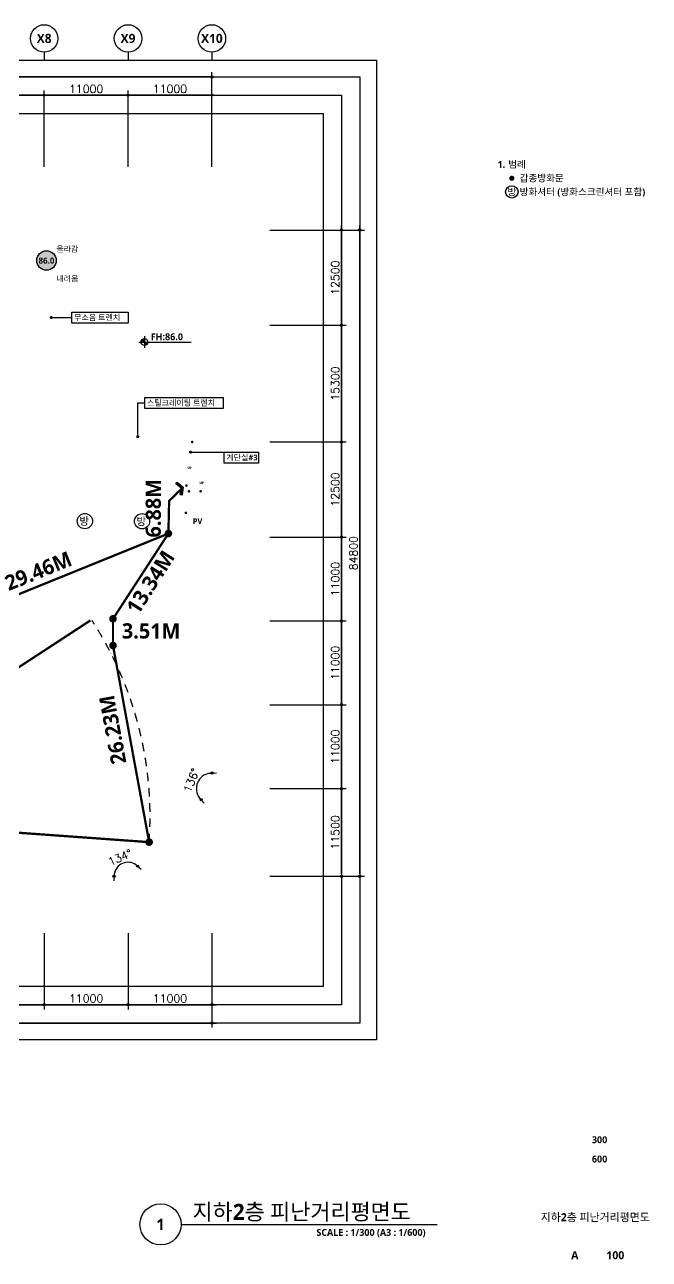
# Model space of a CAD drawing. Header units: millimetres. Extents: x 7833 to 190005487, y 7641 to 455456909.
# Drawn here: x 157827 to 239756, y 7641 to 169666 of the extents above; entities that cross this region are included whole.
import ezdxf
from ezdxf.enums import TextEntityAlignment as Align

# ---------------------------------------------------------------- set-up
doc = ezdxf.new("R2010")
doc.units = ezdxf.units.MM
doc.header["$LTSCALE"] = 200
doc.header["$MEASUREMENT"] = 0
doc.header["$PDSIZE"] = -10
doc.linetypes.add('HID', pattern=[2, 1.1, -0.9])
doc.layers.get('0').update_dxf_attribs({"linetype": 'CONTINUOUS'})
doc.layers.get('Defpoints').update_dxf_attribs({"color": 153, "linetype": 'CONTINUOUS'})
for name, color, linetype in [('A-ANNO-TEXT2', 3, 'CONTINUOUS'), ('A-ANNO-TITL', 7, 'CONTINUOUS'), ('AA-XXXX-TXT1', 2, 'CONTINUOUS'), ('DIM', 1, 'CONTINUOUS'), ('X-SEC-종$0$A-ST-AXIS-BUB', 7, 'CONTINUOUS'), ('도로레벨', 5, 'CONTINUOUS'), ('피난거리 계단 50', 130, 'HID'), ('피난거리 저면 100', 10, 'HID')]:
    doc.layers.add(name, color=color, linetype=linetype)
doc.layers.add('A-XXXX-SYMB', color=7, linetype='CONTINUOUS', lineweight=25)
doc.layers.add('Defpoint', color=161, linetype='CONTINUOUS', plot=False)
doc.styles.add('SH_대대리576', font='')
doc.styles.get("Standard").update_dxf_attribs({"font": 'SIMPLEX.shx'})
doc.styles.get('SH_대대리576').set_extended_font_data('NanumGothic', bold=True)
doc.dimstyles.new('SHP 600', dxfattribs={"dimscale": 300, "dimtxt": 3.5, "dimasz": 1, "dimexe": 2, "dimexo": 2, "dimgap": 1, "dimtad": 1, "dimdec": 0, "dimzin": 0, "dimdsep": 46, "dimtxsty": 'Standard', "dimblk": 'DIMDOT', "dimcen": 0.09, "dimclrt": 3, "dimadec": 0, "dimazin": 1, "dimtfac": 1, "dimtdec": 0, "dimtix": 1, "dimtmove": 2, "dimatfit": 0, "dimldrblk": 'DIMDOT', "dimfxl": 1, "dimtolj": 1, "dimtzin": 0, "dimarcsym": 0})

# ---------------------------------------------------------------- blocks, each defined once
blk = doc.blocks.new('DIMDOT')
at = {"color": 0}
blk.add_line((-2, 0), (2, 0), dxfattribs=at)
for radius in [0.5, 0.25]:
    blk.add_circle((0, 0), radius, dxfattribs=at)
blk = doc.blocks.new('*D1909')
at = {"color": 0, "lineweight": -2}
for p, q in [((67782, 151016), (67782, 163416)), ((182082, 162816), (68082, 162816)), ((182382, 151016), (182382, 163416))]:
    blk.add_line(p, q, dxfattribs=at)
at = {"layer": 'Defpoints', "color": 0}
for p in [(67782, 162816), (67782, 150416), (182382, 150416)]:
    blk.add_point(p, dxfattribs=at)
at = {"color": 0, "linetype": 'ByBlock', "lineweight": -2, "xscale": 300, "yscale": 300, "zscale": 300, "rotation": 180}
blk.add_blockref('DIMDOT', (67782, 162816), dxfattribs=at)
at = {"color": 0, "linetype": 'ByBlock', "lineweight": -2, "xscale": 300, "yscale": 300, "zscale": 300}
blk.add_blockref('DIMDOT', (182382, 162816), dxfattribs=at)
at = {"color": 3, "insert": (125082, 163642), "char_height": 1050, "attachment_point": 5}
blk.add_mtext('\\A1;114600', dxfattribs=at)
blk = doc.blocks.new('*D1916')
at = {"color": 0, "lineweight": -2}
for p, q in [((149382, 151016), (149382, 161016)), ((160082, 160416), (149682, 160416)), ((160382, 151016), (160382, 161016))]:
    blk.add_line(p, q, dxfattribs=at)
at = {"layer": 'Defpoints', "color": 0}
for p in [(149382, 160416), (149382, 150416), (160382, 150416)]:
    blk.add_point(p, dxfattribs=at)
at = {"color": 0, "linetype": 'ByBlock', "lineweight": -2, "xscale": 300, "yscale": 300, "zscale": 300, "rotation": 180}
blk.add_blockref('DIMDOT', (149382, 160416), dxfattribs=at)
at = {"color": 0, "linetype": 'ByBlock', "lineweight": -2, "xscale": 300, "yscale": 300, "zscale": 300}
blk.add_blockref('DIMDOT', (160382, 160416), dxfattribs=at)
at = {"color": 3, "insert": (154882, 161242), "char_height": 1050, "attachment_point": 5}
blk.add_mtext('\\A1;11000', dxfattribs=at)
blk = doc.blocks.new('*D1917')
at = {"color": 0, "lineweight": -2}
for p, q in [((160382, 151016), (160382, 161016)), ((171082, 160416), (160682, 160416)), ((171382, 151016), (171382, 161016))]:
    blk.add_line(p, q, dxfattribs=at)
at = {"layer": 'Defpoints', "color": 0}
for p in [(160382, 160416), (160382, 150416), (171382, 150416)]:
    blk.add_point(p, dxfattribs=at)
at = {"color": 0, "linetype": 'ByBlock', "lineweight": -2, "xscale": 300, "yscale": 300, "zscale": 300, "rotation": 180}
blk.add_blockref('DIMDOT', (160382, 160416), dxfattribs=at)
at = {"color": 0, "linetype": 'ByBlock', "lineweight": -2, "xscale": 300, "yscale": 300, "zscale": 300}
blk.add_blockref('DIMDOT', (171382, 160416), dxfattribs=at)
at = {"color": 3, "insert": (165882, 161242), "char_height": 1050, "attachment_point": 5}
blk.add_mtext('\\A1;11000', dxfattribs=at)
blk = doc.blocks.new('*D1918')
at = {"color": 0, "lineweight": -2}
for p, q in [((171382, 151016), (171382, 161016)), ((182082, 160416), (171682, 160416)), ((182382, 151016), (182382, 161016))]:
    blk.add_line(p, q, dxfattribs=at)
at = {"layer": 'Defpoints', "color": 0}
for p in [(171382, 160416), (171382, 150416), (182382, 150416)]:
    blk.add_point(p, dxfattribs=at)
at = {"color": 0, "linetype": 'ByBlock', "lineweight": -2, "xscale": 300, "yscale": 300, "zscale": 300, "rotation": 180}
blk.add_blockref('DIMDOT', (171382, 160416), dxfattribs=at)
at = {"color": 0, "linetype": 'ByBlock', "lineweight": -2, "xscale": 300, "yscale": 300, "zscale": 300}
blk.add_blockref('DIMDOT', (182382, 160416), dxfattribs=at)
at = {"color": 3, "insert": (176882, 161242), "char_height": 1050, "attachment_point": 5}
blk.add_mtext('\\A1;11000', dxfattribs=at)
blk = doc.blocks.new('X-SEC-종$0$A-ST-AXIS-BUB-1')
at = {"layer": 'X-SEC-종$0$A-ST-AXIS-BUB'}
blk.add_line((0, 350), (0, 0), dxfattribs=at)
blk.add_circle((0, 950), 600, dxfattribs=at)
blk = doc.blocks.new('A$C2E1A0DD2')
at = {"layer": 'A-XXXX-SYMB'}
h = blk.add_hatch(color=256, dxfattribs=at)
h.paths.add_polyline_path([(750, 1200, 0.4142136), (300, 750), (750, 750)])
h.paths.add_polyline_path([(1200, 750), (750, 750), (750, 300, 0.4142136)])
for p, q in [((0, 750), (1500, 750)), ((750, 1500), (750, 0))]:
    blk.add_line(p, q, dxfattribs=at)
blk.add_circle((750, 750), 450, dxfattribs=at)
blk = doc.blocks.new('A$C19A65A13')
at = {"layer": 'A-XXXX-SYMB'}
blk.add_line((1500, 750), (6891, 750), dxfattribs=at)
blk.add_blockref('A$C2E1A0DD2', (0, 0), dxfattribs=at)
blk = doc.blocks.new('*D1931')
at = {"color": 0, "lineweight": -2}
for p, q in [((189982, 142716), (199982, 142716)), ((199382, 130516), (199382, 142416)), ((189982, 130216), (199982, 130216))]:
    blk.add_line(p, q, dxfattribs=at)
at = {"layer": 'Defpoints', "color": 0}
for p in [(189382, 142716), (199382, 142716), (189382, 130216)]:
    blk.add_point(p, dxfattribs=at)
at = {"color": 0, "linetype": 'ByBlock', "lineweight": -2, "xscale": 300, "yscale": 300, "zscale": 300}
for p, rotation in [((199382, 142716), 90), ((199382, 130216), 270)]:
    blk.add_blockref('DIMDOT', p, dxfattribs=dict(at, rotation=rotation))
at = {"color": 3, "insert": (198556, 136466), "char_height": 1050, "attachment_point": 5, "rotation": 90}
blk.add_mtext('\\A1;12500', dxfattribs=at)
blk = doc.blocks.new('*D1932')
at = {"color": 0, "lineweight": -2}
for p, q in [((189982, 130216), (199982, 130216)), ((199382, 115216), (199382, 129916)), ((189982, 114916), (199982, 114916))]:
    blk.add_line(p, q, dxfattribs=at)
at = {"layer": 'Defpoints', "color": 0}
for p in [(189382, 130216), (199382, 130216), (189382, 114916)]:
    blk.add_point(p, dxfattribs=at)
at = {"color": 0, "linetype": 'ByBlock', "lineweight": -2, "xscale": 300, "yscale": 300, "zscale": 300}
for p, rotation in [((199382, 130216), 90), ((199382, 114916), 270)]:
    blk.add_blockref('DIMDOT', p, dxfattribs=dict(at, rotation=rotation))
at = {"color": 3, "insert": (198556, 122566), "char_height": 1050, "attachment_point": 5, "rotation": 90}
blk.add_mtext('\\A1;15300', dxfattribs=at)
blk = doc.blocks.new('*D1933')
at = {"color": 0, "lineweight": -2}
for p, q in [((189982, 114916), (199982, 114916)), ((199382, 102716), (199382, 114616)), ((189982, 102416), (199982, 102416))]:
    blk.add_line(p, q, dxfattribs=at)
at = {"layer": 'Defpoints', "color": 0}
for p in [(189382, 114916), (199382, 114916), (189382, 102416)]:
    blk.add_point(p, dxfattribs=at)
at = {"color": 0, "linetype": 'ByBlock', "lineweight": -2, "xscale": 300, "yscale": 300, "zscale": 300}
for p, rotation in [((199382, 114916), 90), ((199382, 102416), 270)]:
    blk.add_blockref('DIMDOT', p, dxfattribs=dict(at, rotation=rotation))
at = {"color": 3, "insert": (198556, 108666), "char_height": 1050, "attachment_point": 5, "rotation": 90}
blk.add_mtext('\\A1;12500', dxfattribs=at)
blk = doc.blocks.new('*D1934')
at = {"color": 0, "lineweight": -2}
for p, q in [((189982, 102416), (199982, 102416)), ((199382, 91716), (199382, 102116)), ((189982, 91416), (199982, 91416))]:
    blk.add_line(p, q, dxfattribs=at)
at = {"layer": 'Defpoints', "color": 0}
for p in [(189382, 102416), (199382, 102416), (189382, 91416)]:
    blk.add_point(p, dxfattribs=at)
at = {"color": 0, "linetype": 'ByBlock', "lineweight": -2, "xscale": 300, "yscale": 300, "zscale": 300}
for p, rotation in [((199382, 102416), 90), ((199382, 91416), 270)]:
    blk.add_blockref('DIMDOT', p, dxfattribs=dict(at, rotation=rotation))
at = {"color": 3, "insert": (198556, 96916), "char_height": 1050, "attachment_point": 5, "rotation": 90}
blk.add_mtext('\\A1;11000', dxfattribs=at)
blk = doc.blocks.new('*D1935')
at = {"color": 0, "lineweight": -2}
for p, q in [((189982, 91416), (199982, 91416)), ((199382, 80716), (199382, 91116)), ((189982, 80416), (199982, 80416))]:
    blk.add_line(p, q, dxfattribs=at)
at = {"layer": 'Defpoints', "color": 0}
for p in [(189382, 91416), (199382, 91416), (189382, 80416)]:
    blk.add_point(p, dxfattribs=at)
at = {"color": 0, "linetype": 'ByBlock', "lineweight": -2, "xscale": 300, "yscale": 300, "zscale": 300}
for p, rotation in [((199382, 91416), 90), ((199382, 80416), 270)]:
    blk.add_blockref('DIMDOT', p, dxfattribs=dict(at, rotation=rotation))
at = {"color": 3, "insert": (198556, 85916), "char_height": 1050, "attachment_point": 5, "rotation": 90}
blk.add_mtext('\\A1;11000', dxfattribs=at)
blk = doc.blocks.new('*D1936')
at = {"color": 0, "lineweight": -2}
for p, q in [((189982, 80416), (199982, 80416)), ((199382, 69716), (199382, 80116)), ((189982, 69416), (199982, 69416))]:
    blk.add_line(p, q, dxfattribs=at)
at = {"layer": 'Defpoints', "color": 0}
for p in [(189382, 80416), (199382, 80416), (189382, 69416)]:
    blk.add_point(p, dxfattribs=at)
at = {"color": 0, "linetype": 'ByBlock', "lineweight": -2, "xscale": 300, "yscale": 300, "zscale": 300}
for p, rotation in [((199382, 80416), 90), ((199382, 69416), 270)]:
    blk.add_blockref('DIMDOT', p, dxfattribs=dict(at, rotation=rotation))
at = {"color": 3, "insert": (198556, 74916), "char_height": 1050, "attachment_point": 5, "rotation": 90}
blk.add_mtext('\\A1;11000', dxfattribs=at)
blk = doc.blocks.new('*D1937')
at = {"color": 0, "lineweight": -2}
for p, q in [((189982, 69416), (199982, 69416)), ((199382, 58216), (199382, 69116)), ((189982, 57916), (199982, 57916))]:
    blk.add_line(p, q, dxfattribs=at)
at = {"layer": 'Defpoints', "color": 0}
for p in [(189382, 69416), (199382, 69416), (189382, 57916)]:
    blk.add_point(p, dxfattribs=at)
at = {"color": 0, "linetype": 'ByBlock', "lineweight": -2, "xscale": 300, "yscale": 300, "zscale": 300}
for p, rotation in [((199382, 69416), 90), ((199382, 57916), 270)]:
    blk.add_blockref('DIMDOT', p, dxfattribs=dict(at, rotation=rotation))
at = {"color": 3, "insert": (198556, 63666), "char_height": 1050, "attachment_point": 5, "rotation": 90}
blk.add_mtext('\\A1;11500', dxfattribs=at)
blk = doc.blocks.new('*D1938')
at = {"color": 0, "lineweight": -2}
for p, q in [((189982, 142716), (202382, 142716)), ((201782, 58216), (201782, 142416)), ((189982, 57916), (202382, 57916))]:
    blk.add_line(p, q, dxfattribs=at)
at = {"layer": 'Defpoints', "color": 0}
for p in [(189382, 142716), (201782, 142716), (189382, 57916)]:
    blk.add_point(p, dxfattribs=at)
at = {"color": 0, "linetype": 'ByBlock', "lineweight": -2, "xscale": 300, "yscale": 300, "zscale": 300}
for p, rotation in [((201782, 142716), 90), ((201782, 57916), 270)]:
    blk.add_blockref('DIMDOT', p, dxfattribs=dict(at, rotation=rotation))
at = {"color": 3, "insert": (200956, 100316), "char_height": 1050, "attachment_point": 5, "rotation": 90}
blk.add_mtext('\\A1;84800', dxfattribs=at)
blk = doc.blocks.new('*D1951')
at = {"color": 0, "lineweight": -2}
for p, q in [((149382, 50445), (149382, 40445)), ((160382, 50445), (160382, 40445)), ((149682, 41045), (160082, 41045))]:
    blk.add_line(p, q, dxfattribs=at)
at = {"layer": 'Defpoints', "color": 0}
for p in [(149382, 51045), (160382, 51045), (160382, 41045)]:
    blk.add_point(p, dxfattribs=at)
at = {"color": 0, "linetype": 'ByBlock', "lineweight": -2, "xscale": 300, "yscale": 300, "zscale": 300, "rotation": 180}
blk.add_blockref('DIMDOT', (149382, 41045), dxfattribs=at)
at = {"color": 0, "linetype": 'ByBlock', "lineweight": -2, "xscale": 300, "yscale": 300, "zscale": 300}
blk.add_blockref('DIMDOT', (160382, 41045), dxfattribs=at)
at = {"color": 3, "insert": (154882, 41871), "char_height": 1050, "attachment_point": 5}
blk.add_mtext('\\A1;11000', dxfattribs=at)
blk = doc.blocks.new('*D1952')
at = {"color": 0, "lineweight": -2}
for p, q in [((160382, 50445), (160382, 40445)), ((171382, 50445), (171382, 40445)), ((160682, 41045), (171082, 41045))]:
    blk.add_line(p, q, dxfattribs=at)
at = {"layer": 'Defpoints', "color": 0}
for p in [(160382, 51045), (171382, 51045), (171382, 41045)]:
    blk.add_point(p, dxfattribs=at)
at = {"color": 0, "linetype": 'ByBlock', "lineweight": -2, "xscale": 300, "yscale": 300, "zscale": 300, "rotation": 180}
blk.add_blockref('DIMDOT', (160382, 41045), dxfattribs=at)
at = {"color": 0, "linetype": 'ByBlock', "lineweight": -2, "xscale": 300, "yscale": 300, "zscale": 300}
blk.add_blockref('DIMDOT', (171382, 41045), dxfattribs=at)
at = {"color": 3, "insert": (165882, 41871), "char_height": 1050, "attachment_point": 5}
blk.add_mtext('\\A1;11000', dxfattribs=at)
blk = doc.blocks.new('*D1953')
at = {"color": 0, "lineweight": -2}
for p, q in [((171382, 50445), (171382, 40445)), ((182382, 50445), (182382, 40445)), ((171682, 41045), (182082, 41045))]:
    blk.add_line(p, q, dxfattribs=at)
at = {"layer": 'Defpoints', "color": 0}
for p in [(171382, 51045), (182382, 51045), (182382, 41045)]:
    blk.add_point(p, dxfattribs=at)
at = {"color": 0, "linetype": 'ByBlock', "lineweight": -2, "xscale": 300, "yscale": 300, "zscale": 300, "rotation": 180}
blk.add_blockref('DIMDOT', (171382, 41045), dxfattribs=at)
at = {"color": 0, "linetype": 'ByBlock', "lineweight": -2, "xscale": 300, "yscale": 300, "zscale": 300}
blk.add_blockref('DIMDOT', (182382, 41045), dxfattribs=at)
at = {"color": 3, "insert": (176882, 41871), "char_height": 1050, "attachment_point": 5}
blk.add_mtext('\\A1;11000', dxfattribs=at)
blk = doc.blocks.new('*D1954')
at = {"color": 0, "lineweight": -2}
blk.add_arc((171382, 57916), 1829, 55.67995, 170.59308, dxfattribs=at)
at = {"layer": 'Defpoints', "color": 0}
for p in [(182382, 69416), (171355, 59745), (160382, 57916), (171382, 57916), (171382, 57916)]:
    blk.add_point(p, dxfattribs=at)
at = {"color": 0, "linetype": 'ByBlock', "lineweight": -2, "xscale": 300, "yscale": 300, "zscale": 300}
for p, rotation in [((169553, 57916), 265.2965424328981), ((172646, 59238), 320.9764875871198)]:
    blk.add_blockref('DIMDOT', p, dxfattribs=dict(at, rotation=rotation))
at = {"color": 3, "insert": (170327, 60384), "char_height": 1050, "attachment_point": 5, "rotation": 23.13652}
blk.add_mtext('\\A1;134%%d', dxfattribs=at)
blk = doc.blocks.new('*D1955')
at = {"color": 0, "lineweight": -2}
blk.add_arc((182382, 69416), 2037, 98.44788, 217.82515, dxfattribs=at)
at = {"layer": 'Defpoints', "color": 0}
for p in [(182382, 91716), (180931, 70846), (182382, 69416), (182382, 69416), (171382, 57916)]:
    blk.add_point(p, dxfattribs=at)
at = {"color": 0, "linetype": 'ByBlock', "lineweight": -2, "xscale": 300, "yscale": 300, "zscale": 300}
for p, rotation in [((182382, 71453), 4.223939572343798), ((180974, 67945), 312.0490904476741)]:
    blk.add_blockref('DIMDOT', p, dxfattribs=dict(at, rotation=rotation))
at = {"color": 3, "insert": (179699, 70493), "char_height": 1050, "attachment_point": 5, "rotation": 68.13652}
blk.add_mtext('\\A1;136%%d', dxfattribs=at)
blk = doc.blocks.new('*D1956')
at = {"color": 0, "lineweight": -2}
for p, q in [((67782, 50445), (67782, 38045)), ((182382, 50445), (182382, 38045)), ((68082, 38645), (182082, 38645))]:
    blk.add_line(p, q, dxfattribs=at)
at = {"layer": 'Defpoints', "color": 0}
for p in [(67782, 51045), (182382, 51045), (182382, 38645)]:
    blk.add_point(p, dxfattribs=at)
at = {"color": 0, "linetype": 'ByBlock', "lineweight": -2, "xscale": 300, "yscale": 300, "zscale": 300, "rotation": 180}
blk.add_blockref('DIMDOT', (67782, 38645), dxfattribs=at)
at = {"color": 0, "linetype": 'ByBlock', "lineweight": -2, "xscale": 300, "yscale": 300, "zscale": 300}
blk.add_blockref('DIMDOT', (182382, 38645), dxfattribs=at)
at = {"color": 3, "insert": (125082, 39471), "char_height": 1050, "attachment_point": 5}
blk.add_mtext('\\A1;114600', dxfattribs=at)
blk = doc.blocks.new('*U1364')
at = {"layer": 'A-ANNO-TITL'}
blk.add_line((0, 0), (5595, 0), dxfattribs=at)
blk.add_circle((-450, 0), 450, dxfattribs=at)
at = {"layer": 'AA-XXXX-TXT1', "style": 'SH_대대리576'}
blk.add_attdef('DWG.TITLE', (250, 100), '', height=350, dxfattribs=at)
at = {"layer": 'AA-XXXX-TXT1', "color": 7, "style": 'SH_대대리576'}
blk.add_attdef('NO1', text='', height=300, dxfattribs=at).set_placement((-450, 0), align=Align.MIDDLE)
at = {"layer": 'AA-XXXX-TXT1', "style": 'SH_대대리576'}
blk.add_attdef('SCALE', text='', height=150, dxfattribs=at).set_placement((5345, -100), align=Align.TOP_RIGHT)
blk = doc.blocks.new('A$C0C0E3120')
at = {"layer": '피난거리 저면 100', "linetype": 'HID', "ltscale": 1000}
h = blk.add_hatch(color=256, dxfattribs=at)
h.dxf.hatch_style = 1
h.paths.add_polyline_path([(1503, 1231), (0, 372), (213, 0), (1503, 738), (2794, 0), (3007, 372)])
blk.add_lwpolyline([(1503, 1231), (0, 372), (213, 0), (1503, 738), (2794, 0), (3007, 372), (1503, 1231)], dxfattribs=at)

msp = doc.modelspace()

# ---------------------------------------------------------------- hatches: boundary and pattern name
at = {"layer": '도로레벨', "linetype": 'Continuous', "true_color": 0xffffff}
h = msp.add_hatch(color=7, dxfattribs=at)
edge = h.paths.add_edge_path()
edge.add_arc((160681.8, 138716.3), 1279.4, 0, 360)

# ---------------------------------------------------------------- linework, layer by layer
at = {"color": 12}
for points, const_width in [([(221555.4, 149516.2, 1), (221892.9, 149516.2, 1)], 337.5), ([(178959, 109181.2, 1), (179127.8, 109181.2, 1)], 168.8)]:
    msp.add_lwpolyline(points, format="xyb", close=True, dxfattribs=dict(at, const_width=const_width))
at = {"const_width": 200, "elevation": 103000}
for points in [[(161317.1, 131130.2, 1), (161317.1, 131330.2, 1)], [(172652.8, 115507.8, 1), (172652.8, 115707.8, 1)], [(179476.8, 113570.3, 1), (179676.8, 113570.3, 1)]]:
    msp.add_lwpolyline(points, format="xyb", close=True, dxfattribs=at)
at = {"elevation": 103000}
for points in [[(164017.5, 131945.2), (171391.4, 131945.2), (171391.4, 130515.2), (164017.5, 130515.2)], [(173562.8, 120738.7), (183869, 120738.7), (183869, 119308.7), (173562.8, 119308.7)], [(183992.8, 113570.3), (188502.8, 113570.3), (188502.8, 112140.3), (183992.8, 112140.3)]]:
    msp.add_lwpolyline(points, close=True, dxfattribs=at)
for points in [[(161317.1, 131230.2), (164017.5, 131230.2)], [(172652.8, 115607.8), (172652.8, 120023.7)], [(172652.8, 120023.7), (173562.8, 120023.7)], [(179576.8, 113570.3), (183992.8, 113570.3)]]:
    msp.add_lwpolyline(points, dxfattribs=at)
at = {"color": 12, "const_width": 168.8, "elevation": 103000}
for points in [[(179711, 114895.7, 1), (179879.8, 114895.7, 1)], [(179285.1, 108434, 1), (179453.9, 108434, 1)], [(180821.3, 108434, 1), (180990.1, 108434, 1)], [(178874.1, 105608.6, 1), (179042.9, 105608.6, 1)]]:
    msp.add_lwpolyline(points, format="xyb", close=True, dxfattribs=at)
for centre, radius in [((221724.1, 147730.5), 810), ((165722.5, 104523.1, 103000), 1000), ((173217.9, 104498, 103000), 1000)]:
    msp.add_circle(centre, radius)
at = {"layer": 'Defpoint', "elevation": 103000}
for points in [[(203981.8, 36444.9), (32781.8, 36444.9), (32781.8, 165016.3), (203981.8, 165016.3)], [(201781.8, 38644.9), (34981.8, 38644.9), (34981.8, 162816.3), (201781.8, 162816.3)], [(199381.8, 41044.9), (37381.8, 41044.9), (37381.8, 160416.3), (199381.8, 160416.3)], [(196981.8, 43444.9), (39781.8, 43444.9), (39781.8, 158016.3), (196981.8, 158016.3)]]:
    msp.add_lwpolyline(points, close=True, dxfattribs=at)
at = {"layer": 'DIM', "const_width": 500, "elevation": 0}
for points in [[(176425.7, 102886.3, 1), (176925.7, 102886.3, 1)], [(169160.3, 91697.3, 1), (169660.3, 91697.3, 1)], [(173899.9, 62387.1, 1), (174399.9, 62387.1, 1)]]:
    msp.add_lwpolyline(points, format="xyb", close=True, dxfattribs=at)
at = {"layer": 'DIM', "const_width": 500}
msp.add_lwpolyline([(169160.3, 88193.2, 1), (169660.3, 88193.2, 1)], format="xyb", close=True, dxfattribs=at)
at = {"layer": '도로레벨', "color": 7, "linetype": 'Continuous'}
msp.add_circle((160681.8, 138716.3, 103000), 1279.4, dxfattribs=at)
at = {"layer": '피난거리 계단 50', "linetype": 'HID', "ltscale": 5, "const_width": 300, "elevation": 0}
for points in [[(127121.8, 65776.3), (166456.8, 91491.3)], [(127121.8, 65776.3), (174149.9, 62387.1)]]:
    msp.add_lwpolyline(points, dxfattribs=at)
at = {"layer": '피난거리 저면 100', "linetype": 'HID', "ltscale": 5, "const_width": 300, "elevation": 0}
for points in [[(174149.9, 62387.1), (169410.3, 88191.3), (169410.3, 91697.3), (176675.7, 102886.3), (176771.8, 107178.9), (178631.8, 108981.3)], [(176675.7, 102886.3), (149381.8, 91816.3)]]:
    msp.add_lwpolyline(points, dxfattribs=at)
at = {"layer": '피난거리 저면 100', "linetype": 'HID', "ltscale": 5}
msp.add_arc((127121.8, 65776.3, 0), 47150, 355.877912, 33.051118, dxfattribs=at)

# ---------------------------------------------------------------- block references
msp.add_blockref('A$C19A65A13', (172782, 127270.3, 103000))
ref = msp.add_blockref('*U1364', (178344, 12220.4), dxfattribs=dict(xscale=6, yscale=6, zscale=6))
ref.add_attrib('SCALE', 'SCALE : 1/300 (A3 : 1/600)', dxfattribs={"layer": 'A-ANNO-TITL', "height": 900, "style": 'SH_대대리576'}).set_placement((210411.8, 11620.4), align=Align.TOP_RIGHT)
ref.add_attrib('DWG.TITLE', '지하2층 피난거리평면도', (179844, 12820.4), dxfattribs={"layer": 'A-ANNO-TITL', "height": 2100, "style": 'SH_대대리576'})
ref.add_attrib('NO1', '1', dxfattribs={"layer": 'A-ANNO-TITL', "color": 7, "height": 1500, "style": 'SH_대대리576'}).set_placement((175644, 12220.4), align=Align.MIDDLE)
at = {"layer": 'X-SEC-종$0$A-ST-AXIS-BUB', "xscale": 3, "yscale": 3, "zscale": 3}
for p in [(160381.8, 165016.3, 103000), (171381.8, 165016.3, 103000), (182381.8, 165016.3, 103000)]:
    msp.add_blockref('X-SEC-종$0$A-ST-AXIS-BUB-1', p, dxfattribs=at)
at = {"layer": '피난거리 저면 100', "xscale": -0.5999999999999996, "yscale": 0.6000000000000001, "zscale": 0.6, "rotation": 291.4087665026294}
msp.add_blockref('A$C0C0E3120', (178273.3, 107856.9), dxfattribs=at)

# ---------------------------------------------------------------- texts
at = {"color": 1, "style": 'SH_대대리576'}
msp.add_text('FH:86.0', height=900, dxfattribs=at).set_placement((174363.4, 128711.3, 103000), align=Align.MIDDLE_LEFT)
at = {"layer": 'A-ANNO-TEXT2', "style": 'SH_대대리576'}
for s, height, p in [('올라감', 750, (161971.9, 139853.2, 103000)), ('내려옴', 750, (161971.9, 135958.8, 103000)), ('무소음 트렌치', 750, (164306.3, 130864.9, 103000)), ('스틸크레이팅 트렌치', 750, (173851.6, 119658.5, 103000)), ('계단실#3', 750, (184281.6, 112490.1, 103000)), ('UP', 300, (179176.2, 111348.7, 103000)), ('UP', 300, (180756.5, 109386.9, 103000)), ('방', 1000, (165002.8, 104014.6, 103000)), ('방', 1000, (172498.2, 103989.5, 103000)), ('PV', 750, (179874, 104120.7, 103000))]:
    msp.add_text(s, height=height, dxfattribs=at).set_placement(p)
at = {"layer": 'A-ANNO-TEXT2', "color": 6, "style": 'SH_대대리576'}
msp.add_text('86.0', height=800, dxfattribs=at).set_placement((160682.4, 138703.1, 103000), align=Align.MIDDLE_CENTER)
at = {"layer": 'A-ANNO-TITL', "style": 'SH_대대리576'}
msp.add_text('1.', height=900, dxfattribs=at).set_placement((220349, 151330.5), align=Align.MIDDLE_CENTER)
for s, p in [('범례', (221249, 151330.5)), ('갑종방화문 ', (222749, 149530.5)), ('방화셔터 (방화스크린셔터 포함)', (222749, 147730.5))]:
    msp.add_text(s, height=900, dxfattribs=at).set_placement(p, align=Align.MIDDLE_LEFT)
for s, height, p in [('방', 900, (221724.1, 147730.5)), ('300', 900, (233235.5, 23333.4)), ('600', 900, (233235.5, 20800.2)), ('지하2층 피난거리평면도', 1050, (232670.3, 13191.8)), ('A', 1050, (229987.6, 8181.3)), ('100', 1050, (235300.8, 8181.3))]:
    msp.add_text(s, height=height, dxfattribs=at).set_placement(p, align=Align.MIDDLE)
at = {"layer": 'X-SEC-종$0$A-ST-AXIS-BUB', "style": 'SH_대대리576'}
for s, p in [('X8', (160381.8, 167866.3, 103000)), ('X9', (171381.8, 167866.3, 103000)), ('X10', (182381.8, 167866.3, 103000))]:
    msp.add_text(s, height=1200, dxfattribs=at).set_placement(p, align=Align.MIDDLE_CENTER)
at = {"layer": '피난거리 계단 50', "linetype": 'HID', "ltscale": 5, "style": 'SH_대대리576'}
for s, rotation, p in [('6.88M', 90, (175691.6, 102364.8, 103000)), ('29.46M', 22.076776, (155732.3, 95336.2, 103000)), ('13.34M', 57.648818, (172712.8, 92094.1, 103000)), ('26.23M', 100.481216, (171181.2, 72802.4, 103000))]:
    msp.add_text(s, height=2000, rotation=rotation, dxfattribs=at).set_placement(p)
msp.add_text('3.51M', height=2000, dxfattribs=at).set_placement((170569.4, 89112.5))

# ---------------------------------------------------------------- dimensions: what is measured, and where the dimension line sits
for base, p1, p2, picture, middle in [((67781.8, 162816.3, 103000), (182381.8, 150416.3, 103000), (67781.8, 150416.3, 103000), '*D1909', (125081.8, 163642, 103000)), ((149381.8, 160416.3, 103000), (160381.8, 150416.3, 103000), (149381.8, 150416.3, 103000), '*D1916', (154881.8, 161242, 103000)), ((160381.8, 160416.3, 103000), (171381.8, 150416.3, 103000), (160381.8, 150416.3, 103000), '*D1917', (165881.8, 161242, 103000)), ((171381.8, 160416.3, 103000), (182381.8, 150416.3, 103000), (171381.8, 150416.3, 103000), '*D1918', (176881.8, 161242, 103000))]:
    dim = msp.add_linear_dim(base=base, p1=p1, p2=p2, dimstyle='SHP 600')
    dim.commit()
    dim.dimension.update_dxf_attribs({"geometry": picture, "text_midpoint": middle})
for base, p1, p2, angle, picture, middle in [((199381.8, 142716.3, 103000), (189381.8, 130216.3, 103000), (189381.8, 142716.3, 103000), 270, '*D1931', (198556.1, 136466.3, 103000)), ((201781.8, 142716.3, 103000), (189381.8, 57916.3, 103000), (189381.8, 142716.3, 103000), 270, '*D1938', (200956.1, 100316.3, 103000)), ((199381.8, 130216.3, 103000), (189381.8, 114916.3, 103000), (189381.8, 130216.3, 103000), 270, '*D1932', (198556.1, 122566.3, 103000)), ((199381.8, 114916.3, 103000), (189381.8, 102416.3, 103000), (189381.8, 114916.3, 103000), 270, '*D1933', (198556.1, 108666.3, 103000)), ((199381.8, 102416.3, 103000), (189381.8, 91416.3, 103000), (189381.8, 102416.3, 103000), 270, '*D1934', (198556.1, 96916.3, 103000)), ((199381.8, 91416.3, 103000), (189381.8, 80416.3, 103000), (189381.8, 91416.3, 103000), 270, '*D1935', (198556.1, 85916.3, 103000)), ((199381.8, 80416.3, 103000), (189381.8, 69416.3, 103000), (189381.8, 80416.3, 103000), 270, '*D1936', (198556.1, 74916.3, 103000)), ((199381.8, 69416.3, 103000), (189381.8, 57916.3, 103000), (189381.8, 69416.3, 103000), 270, '*D1937', (198556.1, 63666.3, 103000)), ((182381.8, 38644.9, 103000), (67781.8, 51044.9, 103000), (182381.8, 51044.9, 103000), 180, '*D1956', (125081.8, 39470.6, 103000)), ((160381.8, 41044.9, 103000), (149381.8, 51044.9, 103000), (160381.8, 51044.9, 103000), 180, '*D1951', (154881.8, 41870.6, 103000)), ((171381.8, 41044.9, 103000), (160381.8, 51044.9, 103000), (171381.8, 51044.9, 103000), 180, '*D1952', (165881.8, 41870.6, 103000)), ((182381.8, 41044.9, 103000), (171381.8, 51044.9, 103000), (182381.8, 51044.9, 103000), 180, '*D1953', (176881.8, 41870.6, 103000))]:
    dim = msp.add_linear_dim(base=base, p1=p1, p2=p2, angle=angle, dimstyle='SHP 600')
    dim.commit()
    dim.dimension.update_dxf_attribs({"geometry": picture, "text_midpoint": middle})
for base, line1, line2, picture, middle in [((180931.2, 70845.7), ((182381.8, 69416.3, 103000), (182381.8, 91716.3, 103000)), ((171381.8, 57916.3, 206000), (182381.8, 69416.3, 103000)), '*D1955', (179698.9, 70492.9, 103000)), ((171354.7, 59745.4), ((171381.8, 57916.3, 103000), (182381.8, 69416.3, 103000)), ((160381.8, 57916.3, 206000), (171381.8, 57916.3, 103000)), '*D1954', (170327.3, 60384.2, 103000))]:
    dim = msp.add_angular_dim_2l(base=base, line1=line1, line2=line2, dimstyle='SHP 600')
    dim.commit()
    dim.dimension.update_dxf_attribs({"geometry": picture, "text_midpoint": middle})

doc.saveas('drawing.dxf')
